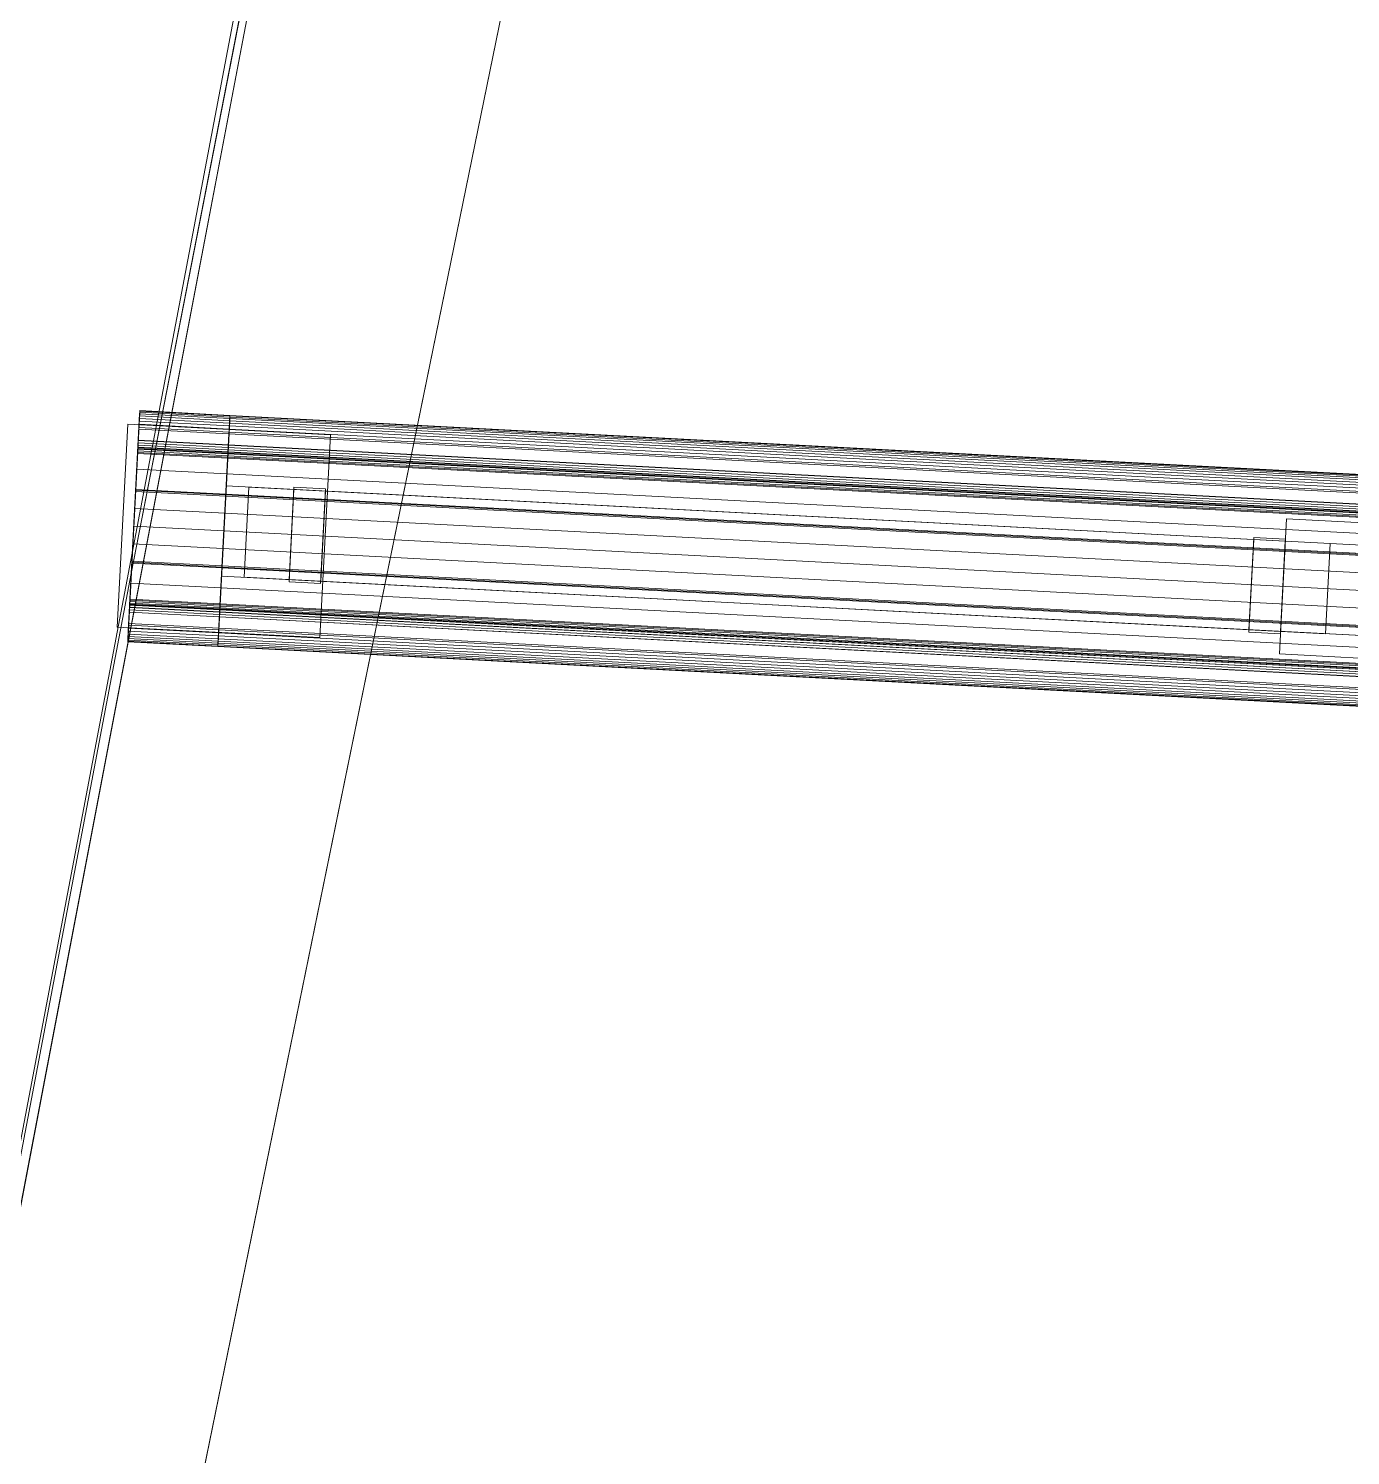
# Model space of a CAD drawing. Header units: millimetres. Extents: x -44060 to 24798, y -14895 to 69768.
# Drawn here: x -21866 to -18937, y 32530 to 35692 of the extents above; entities that cross this region are included whole.
import ezdxf

# ---------------------------------------------------------------- set-up
doc = ezdxf.new("R2010")
doc.units = ezdxf.units.MM
doc.header["$MEASUREMENT"] = 0
doc.layers.add('New_Interior - Stair & Railing', color=7, linetype='Continuous')
doc.layers.add('New_Structural - Bearing', color=7, linetype='Continuous')

# ---------------------------------------------------------------- blocks, each defined once
blk = doc.blocks.new('Railing Handrail End_439D31B7-CDC0-4F6E-B9F2-8C6BB5136D29')
at = {"layer": 'New_Interior - Stair & Railing', "lineweight": 0}
mesh = blk.add_polyface(dxfattribs=at)
corners = [(-21441.9, 34417.4, 1650), (-21441.9, 34417.4, 1650.1), (-21641.7, 34427.8, 1650.1), (-21641.7, 34427.9, 1650), (-21442.1, 34415.2, 1655), (-21641.8, 34425.6, 1655), (-21442.2, 34412.1, 1659.4), (-21641.9, 34422.5, 1659.4), (-21442.4, 34408.3, 1663.2), (-21642.1, 34418.8, 1663.2), (-21442.6, 34404, 1666.3), (-21642.4, 34414.4, 1666.3), (-21442.9, 34399.1, 1668.6), (-21642.6, 34409.6, 1668.6), (-21443.2, 34393.9, 1670), (-21642.9, 34404.4, 1670), (-21443.4, 34388.6, 1670.5), (-21643.2, 34399, 1670.5), (-21443.5, 34388.5, 1670.5), (-21643.2, 34398.9, 1670.5), (-21444.8, 34363.6, 1670.5), (-21644.5, 34374.1, 1670.5), (-21444.9, 34360.1, 1670.7), (-21644.7, 34370.5, 1670.7), (-21445.3, 34353, 1671.9), (-21645, 34363.5, 1671.9), (-21445.7, 34346.3, 1674.4), (-21645.4, 34356.7, 1674.4), (-21446, 34340.1, 1678), (-21645.7, 34350.6, 1678), (-21446.3, 34334.6, 1682.6), (-21646, 34345.1, 1682.6), (-21446.5, 34330, 1688), (-21646.2, 34340.5, 1688), (-21446.7, 34326.5, 1694.2), (-21646.4, 34336.9, 1694.2), (-21446.8, 34324, 1701), (-21646.6, 34334.5, 1701), (-21446.9, 34322.8, 1708), (-21646.6, 34333.2, 1708), (-21446.9, 34322.8, 1715.2), (-21646.6, 34333.2, 1715.2), (-21446.8, 34324, 1722.2), (-21646.6, 34334.5, 1722.2), (-21446.7, 34326.5, 1729), (-21646.4, 34336.9, 1729), (-21446.5, 34330, 1735.1), (-21646.2, 34340.5, 1735.1), (-21446.3, 34334.6, 1740.6), (-21646, 34345.1, 1740.6), (-21446, 34340.1, 1745.2), (-21645.7, 34350.6, 1745.2), (-21445.7, 34346.3, 1748.8), (-21645.4, 34356.7, 1748.8), (-21445.3, 34353, 1751.3), (-21645, 34363.5, 1751.3), (-21444.9, 34360.1, 1752.5), (-21644.7, 34370.5, 1752.5), (-21444.8, 34363.6, 1752.7), (-21644.5, 34374.1, 1752.7), (-21442.9, 34399.5, 1752.7), (-21642.6, 34410, 1752.7), (-21442.6, 34404.6, 1768.1), (-21642.3, 34415.1, 1768.1), (-21442.5, 34406.4, 1768.1), (-21642.2, 34416.8, 1768.1), (-21440.1, 34452.6, 1772.4), (-21639.8, 34463.1, 1772.4), (-21437.8, 34497.4, 1784.8), (-21637.5, 34507.9, 1784.8), (-21437.7, 34499, 1785.4), (-21637.4, 34509.5, 1785.4), (-21437.5, 34501.8, 1786.4), (-21637.3, 34512.2, 1786.4), (-21435.5, 34539.8, 1796.6), (-21635.3, 34550.2, 1796.6), (-21433.5, 34578.9, 1800), (-21633.2, 34589.4, 1800), (-21431.4, 34618.1, 1796.6), (-21631.2, 34628.5, 1796.6), (-21429.5, 34656.1, 1786.4), (-21629.2, 34666.5, 1786.4), (-21429.3, 34658.8, 1785.4), (-21629, 34669.2, 1785.4), (-21429.2, 34660.4, 1784.8), (-21629, 34670.9, 1784.8), (-21426.9, 34705.2, 1772.4), (-21626.6, 34715.7, 1772.4), (-21424.5, 34751.5, 1768.1), (-21624.2, 34761.9, 1768.1), (-21424.4, 34753.2, 1768.1), (-21624.1, 34763.6, 1768.1), (-21424.1, 34758.3, 1752.7), (-21623.8, 34768.8, 1752.7), (-21422.2, 34794.2, 1752.7), (-21622, 34804.7, 1752.7), (-21422, 34797.8, 1752.5), (-21621.8, 34808.2, 1752.5), (-21421.7, 34804.8, 1751.3), (-21621.4, 34815.3, 1751.3), (-21421.3, 34811.5, 1748.8), (-21621.1, 34822, 1748.8), (-21421, 34817.7, 1745.2), (-21620.7, 34828.2, 1745.2), (-21420.7, 34823.2, 1740.6), (-21620.4, 34833.7, 1740.6), (-21420.5, 34827.8, 1735.1), (-21620.2, 34838.2, 1735.1), (-21420.3, 34831.4, 1729), (-21620, 34841.8, 1729), (-21420.2, 34833.8, 1722.2), (-21619.9, 34844.3, 1722.2), (-21420.1, 34835.1, 1715.2), (-21619.8, 34845.5, 1715.2), (-21420.1, 34835.1, 1708), (-21619.8, 34845.5, 1708), (-21420.2, 34833.8, 1701), (-21619.9, 34844.3, 1701), (-21420.3, 34831.4, 1694.2), (-21620, 34841.8, 1694.2), (-21420.5, 34827.8, 1688), (-21620.2, 34838.2, 1688), (-21420.7, 34823.2, 1682.6), (-21620.4, 34833.7, 1682.6), (-21421, 34817.7, 1678), (-21620.7, 34828.2, 1678), (-21421.3, 34811.5, 1674.4), (-21621.1, 34822, 1674.4), (-21421.7, 34804.8, 1671.9), (-21621.4, 34815.3, 1671.9), (-21422, 34797.8, 1670.7), (-21621.8, 34808.2, 1670.7), (-21422.2, 34794.2, 1670.5), (-21622, 34804.7, 1670.5), (-21423.5, 34769.4, 1670.5), (-21623.3, 34779.8, 1670.5), (-21423.5, 34769.2, 1670.5), (-21623.3, 34779.7, 1670.5), (-21423.8, 34763.9, 1670), (-21623.5, 34774.4, 1670), (-21424.1, 34758.7, 1668.6), (-21623.8, 34769.2, 1668.6), (-21424.3, 34753.9, 1666.3), (-21624.1, 34764.3, 1666.3), (-21424.6, 34749.5, 1663.2), (-21624.3, 34760, 1663.2), (-21424.8, 34745.7, 1659.4), (-21624.5, 34756.2, 1659.4), (-21424.9, 34742.7, 1655), (-21624.7, 34753.1, 1655), (-21425, 34740.4, 1650.1), (-21624.8, 34750.9, 1650.1), (-21425, 34740.4, 1650), (-21624.8, 34750.8, 1650)]
mesh.append_faces([[corners[k] for k in face] for face in [(0, 1, 2, 3), (1, 4, 5, 2), (4, 6, 7, 5), (6, 8, 9, 7), (8, 10, 11, 9), (10, 12, 13, 11), (12, 14, 15, 13), (14, 16, 17, 15), (16, 18, 19, 17), (18, 20, 21, 19), (20, 22, 23, 21), (22, 24, 25, 23), (24, 26, 27, 25), (26, 28, 29, 27), (28, 30, 31, 29), (30, 32, 33, 31), (32, 34, 35, 33), (34, 36, 37, 35), (36, 38, 39, 37), (38, 40, 41, 39), (40, 42, 43, 41), (42, 44, 45, 43), (44, 46, 47, 45), (46, 48, 49, 47), (48, 50, 51, 49), (50, 52, 53, 51), (52, 54, 55, 53), (54, 56, 57, 55), (56, 58, 59, 57), (58, 60, 61, 59), (60, 62, 63, 61), (62, 64, 65, 63), (64, 66, 67, 65), (66, 68, 69, 67), (68, 70, 71, 69), (70, 72, 73, 71), (72, 74, 75, 73), (74, 76, 77, 75), (76, 78, 79, 77), (78, 80, 81, 79), (80, 82, 83, 81), (82, 84, 85, 83), (84, 86, 87, 85), (86, 88, 89, 87), (88, 90, 91, 89), (90, 92, 93, 91), (92, 94, 95, 93), (94, 96, 97, 95), (96, 98, 99, 97), (98, 100, 101, 99), (100, 102, 103, 101), (102, 104, 105, 103), (104, 106, 107, 105), (106, 108, 109, 107), (108, 110, 111, 109), (110, 112, 113, 111), (112, 114, 115, 113), (114, 116, 117, 115), (116, 118, 119, 117), (118, 120, 121, 119), (120, 122, 123, 121), (122, 124, 125, 123), (124, 126, 127, 125), (126, 128, 129, 127), (128, 130, 131, 129), (130, 132, 133, 131), (132, 134, 135, 133), (134, 136, 137, 135), (136, 138, 139, 137), (138, 140, 141, 139), (140, 142, 143, 141), (142, 144, 145, 143), (144, 146, 147, 145), (146, 148, 149, 147), (148, 150, 151, 149), (150, 152, 153, 151), (152, 0, 3, 153)]], dxfattribs={"color": 25})
mesh.append_faces([[corners[k] for k in face] for face in [(152, 1, 0), (3, 151, 153)]], dxfattribs={"vtx0": -1, "color": 25})
mesh.append_faces([[corners[k] for k in face] for face in [(84, 80, 72), (84, 72, 68), (136, 132, 22), (69, 73, 81), (69, 81, 85), (17, 21, 131)]], dxfattribs={"vtx0": -1, "vtx1": -1, "vtx2": -1, "color": 25})
mesh.append_faces([[corners[k] for k in face] for face in [(80, 74, 72), (86, 68, 66), (88, 66, 64), (90, 64, 62), (92, 62, 60), (96, 60, 58), (96, 58, 56), (98, 56, 54), (100, 54, 52), (102, 52, 50), (104, 50, 48), (106, 48, 46), (108, 46, 44), (110, 44, 42), (112, 42, 40), (114, 40, 38), (116, 38, 36), (118, 36, 34), (120, 34, 32), (122, 32, 30), (124, 30, 28), (126, 28, 26), (128, 26, 24), (130, 24, 22), (136, 22, 20), (138, 16, 14), (140, 14, 12), (142, 12, 10), (144, 10, 8), (146, 8, 6), (148, 6, 4), (150, 4, 1), (73, 79, 81), (67, 85, 87), (65, 87, 89), (63, 89, 91), (61, 91, 93), (57, 93, 95), (57, 95, 97), (55, 97, 99), (53, 99, 101), (51, 101, 103), (49, 103, 105), (47, 105, 107), (45, 107, 109), (43, 109, 111), (41, 111, 113), (39, 113, 115), (37, 115, 117), (35, 117, 119), (33, 119, 121), (31, 121, 123), (29, 123, 125), (27, 125, 127), (25, 127, 129), (23, 129, 131), (17, 131, 133), (15, 137, 139), (13, 139, 141), (11, 141, 143), (9, 143, 145), (7, 145, 147), (5, 147, 149), (2, 149, 151)]], dxfattribs={"vtx0": -1, "vtx2": -1, "color": 25})
mesh.append_faces([[corners[k] for k in face] for face in [(80, 78, 74), (86, 84, 68), (88, 86, 66), (90, 88, 64), (92, 90, 62), (96, 94, 60), (98, 96, 56), (100, 98, 54), (102, 100, 52), (104, 102, 50), (106, 104, 48), (108, 106, 46), (110, 108, 44), (112, 110, 42), (114, 112, 40), (116, 114, 38), (118, 116, 36), (120, 118, 34), (122, 120, 32), (124, 122, 30), (126, 124, 28), (128, 126, 26), (130, 128, 24), (132, 130, 22), (138, 136, 16), (140, 138, 14), (142, 140, 12), (144, 142, 10), (146, 144, 8), (148, 146, 6), (150, 148, 4), (152, 150, 1), (73, 75, 79), (67, 69, 85), (65, 67, 87), (63, 65, 89), (61, 63, 91), (57, 59, 93), (55, 57, 97), (53, 55, 99), (51, 53, 101), (49, 51, 103), (47, 49, 105), (45, 47, 107), (43, 45, 109), (41, 43, 111), (39, 41, 113), (37, 39, 115), (35, 37, 117), (33, 35, 119), (31, 33, 121), (29, 31, 123), (27, 29, 125), (25, 27, 127), (23, 25, 129), (21, 23, 131), (15, 17, 137), (13, 15, 139), (11, 13, 141), (9, 11, 143), (7, 9, 145), (5, 7, 147), (2, 5, 149), (3, 2, 151)]], dxfattribs={"vtx1": -1, "vtx2": -1, "color": 25})
mesh.append_faces([[corners[k] for k in face] for face in [(78, 76, 74), (75, 77, 79)]], dxfattribs={"vtx2": -1, "color": 25})
blk = doc.blocks.new('Railing Rail_E3966A66-3432-4313-8F60-9E9F90EBDA27')
at = {"layer": 'New_Interior - Stair & Railing', "lineweight": 0}
mesh = blk.add_polyface(dxfattribs=at)
corners = [(-21438.7, 34479.1, -50), (-21438.7, 34479.1, -550), (3623, 33168.2, -550), (3623, 33168.2, -50), (-21428.3, 34678.8, -550), (3823, 33358, -550), (-21428.3, 34678.8, -50), (3823, 33358, -50)]
mesh.append_faces([[corners[k] for k in face] for face in [(0, 1, 2, 3), (1, 4, 5, 2), (4, 6, 7, 5), (6, 0, 3, 7), (0, 6, 4, 1), (3, 2, 5, 7)]], dxfattribs={"color": 253})
blk = doc.blocks.new('Railing Handrail_AF35BFFC-36CC-462B-881B-EA6217E4EFFB')
at = {"layer": 'New_Interior - Stair & Railing', "lineweight": 0}
mesh = blk.add_polyface(dxfattribs=at)
corners = [(-21425, 34740.4, 1650), (-21425, 34740.4, 1650.1), (3884.8, 33416.6, 1650.1), (3884.7, 33416.6, 1650), (-21424.9, 34742.7, 1655), (3887, 33418.7, 1655), (-21424.8, 34745.7, 1659.4), (3890.1, 33421.6, 1659.4), (-21424.6, 34749.5, 1663.2), (3893.8, 33425.2, 1663.2), (-21424.3, 34753.9, 1666.3), (3898.2, 33429.4, 1666.3), (-21424.1, 34758.7, 1668.6), (3903.1, 33434, 1668.6), (-21423.8, 34763.9, 1670), (3908.3, 33438.9, 1670), (-21423.5, 34769.2, 1670.5), (3913.6, 33444, 1670.5), (-21423.5, 34769.4, 1670.5), (3913.7, 33444.1, 1670.5), (-21422.2, 34794.2, 1670.5), (3938.6, 33467.7, 1670.5), (-21422, 34797.8, 1670.7), (3942.2, 33471.1, 1670.7), (-21421.7, 34804.8, 1671.9), (3949.2, 33477.8, 1671.9), (-21421.3, 34811.5, 1674.4), (3956, 33484.2, 1674.4), (-21421, 34817.7, 1678), (3962.2, 33490.1, 1678), (-21420.7, 34823.2, 1682.6), (3967.6, 33495.3, 1682.6), (-21420.5, 34827.8, 1688), (3972.2, 33499.6, 1688), (-21420.3, 34831.4, 1694.2), (3975.8, 33503, 1694.2), (-21420.2, 34833.8, 1701), (3978.3, 33505.4, 1701), (-21420.1, 34835.1, 1708), (3979.5, 33506.5, 1708), (-21420.1, 34835.1, 1715.2), (3979.5, 33506.5, 1715.2), (-21420.2, 34833.8, 1722.2), (3978.3, 33505.4, 1722.2), (-21420.3, 34831.4, 1729), (3975.8, 33503, 1729), (-21420.5, 34827.8, 1735.1), (3972.2, 33499.6, 1735.1), (-21420.7, 34823.2, 1740.6), (3967.6, 33495.3, 1740.6), (-21421, 34817.7, 1745.2), (3962.2, 33490.1, 1745.2), (-21421.3, 34811.5, 1748.8), (3956, 33484.2, 1748.8), (-21421.7, 34804.8, 1751.3), (3949.2, 33477.8, 1751.3), (-21422, 34797.8, 1752.5), (3942.2, 33471.1, 1752.5), (-21422.2, 34794.2, 1752.7), (3938.6, 33467.7, 1752.7), (-21424.1, 34758.3, 1752.7), (3902.7, 33433.6, 1752.7), (-21424.4, 34753.2, 1768.1), (3897.5, 33428.7, 1768.1), (-21424.5, 34751.5, 1768.1), (3895.8, 33427.1, 1768.1), (-21426.9, 34705.2, 1772.4), (3849.5, 33383.1, 1772.4), (-21429.2, 34660.4, 1784.8), (3804.6, 33340.6, 1784.8), (-21429.3, 34658.8, 1785.4), (3803, 33339, 1785.4), (-21429.5, 34656.1, 1786.4), (3800.3, 33336.4, 1786.4), (-21431.4, 34618.1, 1796.6), (3762.2, 33300.3, 1796.6), (-21433.5, 34578.9, 1800), (3723, 33263.1, 1800), (-21435.5, 34539.8, 1796.6), (3683.8, 33225.9, 1796.6), (-21437.5, 34501.8, 1786.4), (3645.8, 33189.8, 1786.4), (-21437.7, 34499, 1785.4), (3643, 33187.2, 1785.4), (-21437.8, 34497.4, 1784.8), (3641.4, 33185.7, 1784.8), (-21440.1, 34452.6, 1772.4), (3596.6, 33143.1, 1772.4), (-21442.5, 34406.4, 1768.1), (3550.2, 33099.1, 1768.1), (-21442.6, 34404.6, 1768.1), (3548.5, 33097.5, 1768.1), (-21442.9, 34399.5, 1752.7), (3543.4, 33092.6, 1752.7), (-21444.8, 34363.6, 1752.7), (3507.4, 33058.5, 1752.7), (-21444.9, 34360.1, 1752.5), (3503.9, 33055.1, 1752.5), (-21445.3, 34353, 1751.3), (3496.8, 33048.4, 1751.3), (-21445.7, 34346.3, 1748.8), (3490.1, 33042, 1748.8), (-21446, 34340.1, 1745.2), (3483.9, 33036.2, 1745.2), (-21446.3, 34334.6, 1740.6), (3478.4, 33030.9, 1740.6), (-21446.5, 34330, 1735.1), (3473.8, 33026.6, 1735.1), (-21446.7, 34326.5, 1729), (3470.2, 33023.2, 1729), (-21446.8, 34324, 1722.2), (3467.8, 33020.9, 1722.2), (-21446.9, 34322.8, 1715.2), (3466.5, 33019.7, 1715.2), (-21446.9, 34322.8, 1708), (3466.5, 33019.7, 1708), (-21446.8, 34324, 1701), (3467.8, 33020.9, 1701), (-21446.7, 34326.5, 1694.2), (3470.2, 33023.2, 1694.2), (-21446.5, 34330, 1688), (3473.8, 33026.6, 1688), (-21446.3, 34334.6, 1682.6), (3478.4, 33030.9, 1682.6), (-21446, 34340.1, 1678), (3483.9, 33036.2, 1678), (-21445.7, 34346.3, 1674.4), (3490.1, 33042, 1674.4), (-21445.3, 34353, 1671.9), (3496.8, 33048.4, 1671.9), (-21444.9, 34360.1, 1670.7), (3503.9, 33055.1, 1670.7), (-21444.8, 34363.6, 1670.5), (3507.4, 33058.5, 1670.5), (-21443.5, 34388.5, 1670.5), (3532.3, 33082.1, 1670.5), (-21443.4, 34388.6, 1670.5), (3532.4, 33082.2, 1670.5), (-21443.2, 34393.9, 1670), (3537.8, 33087.3, 1670), (-21442.9, 34399.1, 1668.6), (3543, 33092.2, 1668.6), (-21442.6, 34404, 1666.3), (3547.8, 33096.8, 1666.3), (-21442.4, 34408.3, 1663.2), (3552.2, 33101, 1663.2), (-21442.2, 34412.1, 1659.4), (3556, 33104.6, 1659.4), (-21442.1, 34415.2, 1655), (3559, 33107.5, 1655), (-21441.9, 34417.4, 1650.1), (3561.3, 33109.6, 1650.1), (-21441.9, 34417.4, 1650), (3561.3, 33109.7, 1650)]
mesh.append_faces([[corners[k] for k in face] for face in [(0, 1, 2, 3), (1, 4, 5, 2), (4, 6, 7, 5), (6, 8, 9, 7), (8, 10, 11, 9), (10, 12, 13, 11), (12, 14, 15, 13), (14, 16, 17, 15), (16, 18, 19, 17), (18, 20, 21, 19), (20, 22, 23, 21), (22, 24, 25, 23), (24, 26, 27, 25), (26, 28, 29, 27), (28, 30, 31, 29), (30, 32, 33, 31), (32, 34, 35, 33), (34, 36, 37, 35), (36, 38, 39, 37), (38, 40, 41, 39), (40, 42, 43, 41), (42, 44, 45, 43), (44, 46, 47, 45), (46, 48, 49, 47), (48, 50, 51, 49), (50, 52, 53, 51), (52, 54, 55, 53), (54, 56, 57, 55), (56, 58, 59, 57), (58, 60, 61, 59), (60, 62, 63, 61), (62, 64, 65, 63), (64, 66, 67, 65), (66, 68, 69, 67), (68, 70, 71, 69), (70, 72, 73, 71), (72, 74, 75, 73), (74, 76, 77, 75), (76, 78, 79, 77), (78, 80, 81, 79), (80, 82, 83, 81), (82, 84, 85, 83), (84, 86, 87, 85), (86, 88, 89, 87), (88, 90, 91, 89), (90, 92, 93, 91), (92, 94, 95, 93), (94, 96, 97, 95), (96, 98, 99, 97), (98, 100, 101, 99), (100, 102, 103, 101), (102, 104, 105, 103), (104, 106, 107, 105), (106, 108, 109, 107), (108, 110, 111, 109), (110, 112, 113, 111), (112, 114, 115, 113), (114, 116, 117, 115), (116, 118, 119, 117), (118, 120, 121, 119), (120, 122, 123, 121), (122, 124, 125, 123), (124, 126, 127, 125), (126, 128, 129, 127), (128, 130, 131, 129), (130, 132, 133, 131), (132, 134, 135, 133), (134, 136, 137, 135), (136, 138, 139, 137), (138, 140, 141, 139), (140, 142, 143, 141), (142, 144, 145, 143), (144, 146, 147, 145), (146, 148, 149, 147), (148, 150, 151, 149), (150, 152, 153, 151), (152, 0, 3, 153)]], dxfattribs={"color": 25})
mesh.append_faces([[corners[k] for k in face] for face in [(152, 1, 0), (3, 151, 153)]], dxfattribs={"vtx0": -1, "color": 25})
mesh.append_faces([[corners[k] for k in face] for face in [(84, 80, 72), (84, 72, 68), (136, 132, 22), (69, 73, 81), (69, 81, 85), (15, 19, 137)]], dxfattribs={"vtx0": -1, "vtx1": -1, "vtx2": -1, "color": 25})
mesh.append_faces([[corners[k] for k in face] for face in [(80, 74, 72), (86, 68, 66), (88, 66, 64), (90, 64, 62), (92, 62, 60), (96, 60, 58), (96, 58, 56), (98, 56, 54), (100, 54, 52), (102, 52, 50), (104, 50, 48), (106, 48, 46), (108, 46, 44), (110, 44, 42), (112, 42, 40), (114, 40, 38), (116, 38, 36), (118, 36, 34), (120, 34, 32), (122, 32, 30), (124, 30, 28), (126, 28, 26), (128, 26, 24), (130, 24, 22), (136, 22, 20), (138, 16, 14), (140, 14, 12), (142, 12, 10), (144, 10, 8), (146, 8, 6), (148, 6, 4), (150, 4, 1), (73, 79, 81), (67, 85, 87), (65, 87, 89), (61, 89, 91), (61, 91, 93), (57, 93, 95), (57, 95, 97), (55, 97, 99), (53, 99, 101), (51, 101, 103), (49, 103, 105), (47, 105, 107), (45, 107, 109), (43, 109, 111), (41, 111, 113), (39, 113, 115), (37, 115, 117), (35, 117, 119), (33, 119, 121), (31, 121, 123), (29, 123, 125), (27, 125, 127), (25, 127, 129), (23, 129, 131), (19, 131, 133), (15, 137, 139), (13, 139, 141), (11, 141, 143), (9, 143, 145), (7, 145, 147), (5, 147, 149), (2, 149, 151)]], dxfattribs={"vtx0": -1, "vtx2": -1, "color": 25})
mesh.append_faces([[corners[k] for k in face] for face in [(80, 78, 74), (86, 84, 68), (88, 86, 66), (90, 88, 64), (92, 90, 62), (96, 94, 60), (98, 96, 56), (100, 98, 54), (102, 100, 52), (104, 102, 50), (106, 104, 48), (108, 106, 46), (110, 108, 44), (112, 110, 42), (114, 112, 40), (116, 114, 38), (118, 116, 36), (120, 118, 34), (122, 120, 32), (124, 122, 30), (126, 124, 28), (128, 126, 26), (130, 128, 24), (132, 130, 22), (138, 136, 16), (140, 138, 14), (142, 140, 12), (144, 142, 10), (146, 144, 8), (148, 146, 6), (150, 148, 4), (152, 150, 1), (73, 75, 79), (67, 69, 85), (65, 67, 87), (61, 63, 89), (57, 59, 93), (55, 57, 97), (53, 55, 99), (51, 53, 101), (49, 51, 103), (47, 49, 105), (45, 47, 107), (43, 45, 109), (41, 43, 111), (39, 41, 113), (37, 39, 115), (35, 37, 117), (33, 35, 119), (31, 33, 121), (29, 31, 123), (27, 29, 125), (25, 27, 127), (23, 25, 129), (21, 23, 131), (19, 21, 131), (13, 15, 139), (11, 13, 141), (9, 11, 143), (7, 9, 145), (5, 7, 147), (2, 5, 149), (3, 2, 151)]], dxfattribs={"vtx1": -1, "vtx2": -1, "color": 25})
mesh.append_faces([[corners[k] for k in face] for face in [(78, 76, 74), (75, 77, 79)]], dxfattribs={"vtx2": -1, "color": 25})
blk = doc.blocks.new('Railing Inner Post_8E4D8C47-4F98-4DB7-8AD2-9BFB796A57A2')
at = {"layer": 'New_Interior - Stair & Railing', "lineweight": 0}
mesh = blk.add_polyface(dxfattribs=at)
corners = [(-18794.9, 34290.7, -500), (-18779.3, 34590.3, -500), (-18779.3, 34590.3, 1680), (-18794.9, 34290.7, 1680), (-19078.9, 34606, -500), (-19078.9, 34606, 1680), (-19094.5, 34306.4, -500), (-19094.5, 34306.4, 1680)]
mesh.append_faces([[corners[k] for k in face] for face in [(0, 1, 2, 3), (1, 4, 5, 2), (4, 6, 7, 5), (6, 0, 3, 7), (0, 6, 4, 1), (3, 2, 5, 7)]], dxfattribs={"color": 253})
blk = doc.blocks.new('Railing Panel_F957599F-04F0-4F31-ADAF-8A38318C8C98')
at = {"layer": 'New_Interior - Stair & Railing', "lineweight": 0}
mesh = blk.add_polyface(dxfattribs=at)
corners = [(-18981.6, 34550.8, -50), (-21378.3, 34676.2, -50), (-21378.3, 34676.2, 1700), (-18981.6, 34550.8, 1700), (-21388.8, 34476.4, -50), (-18992.1, 34351.1, -50), (-21388.8, 34476.4, 1700), (-18992.1, 34351.1, 1700)]
mesh.append_faces([[corners[k] for k in face] for face in [(0, 1, 2, 3), (4, 1, 0, 5), (6, 2, 1, 4), (3, 2, 6, 7), (0, 3, 7, 5), (6, 4, 5, 7)]], dxfattribs={"color": 253})
mesh = blk.add_polyface(dxfattribs=at)
corners = [(-21278.2, 34675.9, -275), (-21208.3, 34672.3, -275), (-21219.3, 34462.6, -275), (-21289.2, 34466.2, -275), (-21219.3, 34462.6, -30), (-21289.2, 34466.2, -30), (-21219, 34467.6, -30), (-21288.9, 34471.2, -30), (-21219, 34467.6, -50), (-21288.9, 34471.2, -50), (-21208.6, 34667.3, -50), (-21278.5, 34670.9, -50), (-21208.6, 34667.3, -30), (-21278.5, 34670.9, -30), (-21208.3, 34672.3, -30), (-21278.2, 34675.9, -30)]
mesh.append_faces([[corners[k] for k in face] for face in [(0, 1, 2, 3), (3, 2, 4, 5), (5, 4, 6, 7), (7, 6, 8, 9), (9, 8, 10, 11), (11, 10, 12, 13), (13, 12, 14, 15), (15, 14, 1, 0)]], dxfattribs={"color": 254})
mesh.append_faces([[corners[k] for k in face] for face in [(3, 9, 0), (0, 11, 15), (1, 10, 2), (2, 8, 4)]], dxfattribs={"vtx0": -1, "vtx1": -1, "color": 254})
mesh.append_faces([[corners[k] for k in face] for face in [(0, 9, 11), (2, 10, 8)]], dxfattribs={"vtx0": -1, "vtx2": -1, "color": 254})
mesh.append_faces([[corners[k] for k in face] for face in [(3, 5, 9), (1, 14, 10)]], dxfattribs={"vtx1": -1, "vtx2": -1, "color": 254})
mesh.append_faces([[corners[k] for k in face] for face in [(5, 7, 9), (11, 13, 15), (14, 12, 10), (8, 6, 4)]], dxfattribs={"vtx2": -1, "color": 254})
mesh = blk.add_polyface(dxfattribs=at)
corners = [(-21208.3, 34672.3, 1705), (-21278.2, 34675.9, 1705), (-21289.2, 34466.2, 1705), (-21219.3, 34462.6, 1705), (-21289.2, 34466.2, 1680), (-21219.3, 34462.6, 1680), (-21288.9, 34471.2, 1680), (-21219, 34467.6, 1680), (-21288.9, 34471.2, 1700), (-21219, 34467.6, 1700), (-21278.5, 34670.9, 1700), (-21208.6, 34667.3, 1700), (-21278.5, 34670.9, 1680), (-21208.6, 34667.3, 1680), (-21278.2, 34675.9, 1680), (-21208.3, 34672.3, 1680)]
mesh.append_faces([[corners[k] for k in face] for face in [(0, 1, 2, 3), (3, 2, 4, 5), (5, 4, 6, 7), (7, 6, 8, 9), (9, 8, 10, 11), (11, 10, 12, 13), (13, 12, 14, 15), (15, 14, 1, 0)]], dxfattribs={"color": 254})
mesh.append_faces([[corners[k] for k in face] for face in [(15, 11, 13), (4, 8, 6)]], dxfattribs={"vtx0": -1, "color": 254})
mesh.append_faces([[corners[k] for k in face] for face in [(5, 9, 3), (14, 10, 1)]], dxfattribs={"vtx0": -1, "vtx1": -1, "color": 254})
mesh.append_faces([[corners[k] for k in face] for face in [(9, 0, 3), (10, 2, 1)]], dxfattribs={"vtx0": -1, "vtx2": -1, "color": 254})
mesh.append_faces([[corners[k] for k in face] for face in [(7, 9, 5), (12, 10, 14)]], dxfattribs={"vtx1": -1, "color": 254})
mesh.append_faces([[corners[k] for k in face] for face in [(9, 11, 0), (15, 0, 11), (10, 8, 2), (4, 2, 8)]], dxfattribs={"vtx1": -1, "vtx2": -1, "color": 254})
mesh = blk.add_polyface(dxfattribs=at)
corners = [(-19151.1, 34564.7, -275), (-19081.2, 34561, -275), (-19092.2, 34351.3, -275), (-19162.1, 34355, -275), (-19092.2, 34351.3, -30), (-19162.1, 34355, -30), (-19091.9, 34356.3, -30), (-19161.8, 34360, -30), (-19091.9, 34356.3, -50), (-19161.8, 34360, -50), (-19081.5, 34556, -50), (-19151.4, 34559.7, -50), (-19081.5, 34556, -30), (-19151.4, 34559.7, -30), (-19081.2, 34561, -30), (-19151.1, 34564.7, -30)]
mesh.append_faces([[corners[k] for k in face] for face in [(0, 1, 2, 3), (3, 2, 4, 5), (5, 4, 6, 7), (7, 6, 8, 9), (9, 8, 10, 11), (11, 10, 12, 13), (13, 12, 14, 15), (15, 14, 1, 0)]], dxfattribs={"color": 254})
mesh.append_faces([[corners[k] for k in face] for face in [(3, 9, 0), (0, 11, 15), (1, 10, 2), (2, 8, 4)]], dxfattribs={"vtx0": -1, "vtx1": -1, "color": 254})
mesh.append_faces([[corners[k] for k in face] for face in [(0, 9, 11), (2, 10, 8)]], dxfattribs={"vtx0": -1, "vtx2": -1, "color": 254})
mesh.append_faces([[corners[k] for k in face] for face in [(3, 5, 9), (1, 14, 10)]], dxfattribs={"vtx1": -1, "vtx2": -1, "color": 254})
mesh.append_faces([[corners[k] for k in face] for face in [(5, 7, 9), (11, 13, 15), (14, 12, 10), (8, 6, 4)]], dxfattribs={"vtx2": -1, "color": 254})
mesh = blk.add_polyface(dxfattribs=at)
corners = [(-19081.2, 34561, 1705), (-19151.1, 34564.7, 1705), (-19162.1, 34355, 1705), (-19092.2, 34351.3, 1705), (-19162.1, 34355, 1680), (-19092.2, 34351.3, 1680), (-19161.8, 34360, 1680), (-19091.9, 34356.3, 1680), (-19161.8, 34360, 1700), (-19091.9, 34356.3, 1700), (-19151.4, 34559.7, 1700), (-19081.5, 34556, 1700), (-19151.4, 34559.7, 1680), (-19081.5, 34556, 1680), (-19151.1, 34564.7, 1680), (-19081.2, 34561, 1680)]
mesh.append_faces([[corners[k] for k in face] for face in [(0, 1, 2, 3), (3, 2, 4, 5), (5, 4, 6, 7), (7, 6, 8, 9), (9, 8, 10, 11), (11, 10, 12, 13), (13, 12, 14, 15), (15, 14, 1, 0)]], dxfattribs={"color": 254})
mesh.append_faces([[corners[k] for k in face] for face in [(15, 11, 13), (4, 8, 6)]], dxfattribs={"vtx0": -1, "color": 254})
mesh.append_faces([[corners[k] for k in face] for face in [(5, 9, 3), (14, 10, 1)]], dxfattribs={"vtx0": -1, "vtx1": -1, "color": 254})
mesh.append_faces([[corners[k] for k in face] for face in [(9, 0, 3), (10, 2, 1)]], dxfattribs={"vtx0": -1, "vtx2": -1, "color": 254})
mesh.append_faces([[corners[k] for k in face] for face in [(7, 9, 5), (12, 10, 14)]], dxfattribs={"vtx1": -1, "color": 254})
mesh.append_faces([[corners[k] for k in face] for face in [(9, 11, 0), (15, 0, 11), (10, 8, 2), (4, 2, 8)]], dxfattribs={"vtx1": -1, "vtx2": -1, "color": 254})
blk = doc.blocks.new('Railing Post_8E0A174F-C69E-4750-B733-1A8B34D62F96')
at = {"layer": 'New_Interior - Stair & Railing', "lineweight": 0}
mesh = blk.add_polyface(dxfattribs=at)
corners = [(-21220.6, 34342.5, -500), (-21197, 34791.9, -500), (-21197, 34791.9, 1700), (-21220.6, 34342.5, 1700), (-21646.4, 34815.4, -500), (-21646.4, 34815.4, 1700), (-21669.9, 34366, -500), (-21669.9, 34366, 1700)]
mesh.append_faces([[corners[k] for k in face] for face in [(0, 1, 2, 3), (1, 4, 5, 2), (4, 6, 7, 5), (6, 0, 3, 7), (0, 6, 4, 1), (3, 2, 5, 7)]], dxfattribs={"color": 253})
blk = doc.blocks.new('Slab_83B855EC-B76B-4A7E-BCF3-BC9AFBA45662', base_point=(-29104.8, -4769.8))
at = {"layer": 'New_Structural - Bearing', "lineweight": 0}
mesh = blk.add_polyface(dxfattribs=at)
corners = [(-20605.5, 39789.2, -500), (-21638.7, 34484.6, -500), (-29104.8, -4769.8, -500), (24620.7, -7694.9, -500), (21672.1, 17200, -500), (19277.5, 37812, -500), (18049.4, 47758.9, -500), (15002.4, 62325.7, -500), (-14933.8, 64480.3, -500), (-16108.5, 63365.1, -500), (8652.4, 7136.8, -500), (8652.4, 16136.8, -500), (4002.4, 16136.8, -500), (4005.6, 25786.8, -500), (10652.4, 25786.8, -500), (10652.4, 24786.8, -500), (12702.4, 24786.8, -500), (12702.4, 25786.8, -500), (14402.4, 25786.8, -500), (14402.4, 23236.8, -500), (17652.4, 23236.8, -500), (17652.4, 7136.8, -500), (-21638.7, 34484.6, -800), (-20605.5, 39789.2, -800), (-29104.8, -4769.8, -800), (24620.7, -7694.9, -800), (21672.1, 17200, -800), (19277.5, 37812, -800), (18049.4, 47758.9, -800), (15002.4, 62325.7, -800), (-14933.8, 64480.3, -800), (-16108.5, 63365.1, -800), (8652.4, 16136.8, -800), (8652.4, 7136.8, -800), (4002.4, 16136.8, -800), (4005.6, 25786.8, -800), (10652.4, 25786.8, -800), (10652.4, 24786.8, -800), (12702.4, 24786.8, -800), (12702.4, 25786.8, -800), (14402.4, 25786.8, -800), (14402.4, 23236.8, -800), (17652.4, 23236.8, -800), (17652.4, 7136.8, -800)]
mesh.append_faces([[corners[k] for k in face] for face in [(22, 1, 0, 23), (24, 2, 1, 22), (3, 2, 24, 25), (4, 3, 25, 26), (27, 5, 4, 26), (28, 6, 5, 27), (29, 7, 6, 28), (30, 8, 7, 29), (31, 9, 8, 30), (23, 0, 9, 31), (32, 11, 10, 33), (34, 12, 11, 32), (35, 13, 12, 34), (36, 14, 13, 35), (37, 15, 14, 36), (38, 16, 15, 37), (39, 17, 16, 38), (40, 18, 17, 39), (41, 19, 18, 40), (20, 19, 41, 42), (21, 20, 42, 43), (33, 10, 21, 43)]], dxfattribs={"color": 25})
mesh.append_faces([[corners[k] for k in face] for face in [(25, 43, 26)]], dxfattribs={"vtx0": -1, "vtx1": -1, "color": 25})
mesh.append_faces([[corners[k] for k in face] for face in [(3, 21, 2)]], dxfattribs={"vtx0": -1, "vtx1": -1, "color": 85})
mesh.append_faces([[corners[k] for k in face] for face in [(24, 30, 34), (24, 34, 33), (39, 36, 30)]], dxfattribs={"vtx0": -1, "vtx1": -1, "vtx2": -1, "color": 25})
mesh.append_faces([[corners[k] for k in face] for face in [(12, 8, 2), (10, 12, 2), (8, 14, 17)]], dxfattribs={"vtx0": -1, "vtx1": -1, "vtx2": -1, "color": 85})
mesh.append_faces([[corners[k] for k in face] for face in [(24, 23, 31), (24, 31, 30), (40, 30, 29), (24, 33, 43), (42, 29, 28), (43, 28, 27), (43, 27, 26)]], dxfattribs={"vtx0": -1, "vtx2": -1, "color": 25})
mesh.append_faces([[corners[k] for k in face] for face in [(8, 12, 13), (8, 13, 14), (14, 16, 17), (8, 17, 18), (7, 18, 19), (7, 19, 20), (6, 20, 21)]], dxfattribs={"vtx0": -1, "vtx2": -1, "color": 85})
mesh.append_faces([[corners[k] for k in face] for face in [(35, 34, 30), (36, 35, 30), (39, 38, 36), (40, 39, 30), (41, 40, 29), (42, 41, 29), (43, 42, 28), (25, 24, 43)]], dxfattribs={"vtx1": -1, "vtx2": -1, "color": 25})
mesh.append_faces([[corners[k] for k in face] for face in [(9, 0, 2), (8, 9, 2), (7, 8, 18), (21, 10, 2), (6, 7, 20), (5, 6, 21), (4, 5, 21), (3, 4, 21)]], dxfattribs={"vtx1": -1, "vtx2": -1, "color": 85})
mesh.append_faces([[corners[k] for k in face] for face in [(24, 22, 23), (34, 32, 33), (38, 37, 36)]], dxfattribs={"vtx2": -1, "color": 25})
mesh.append_faces([[corners[k] for k in face] for face in [(0, 1, 2), (10, 11, 12), (14, 15, 16)]], dxfattribs={"vtx2": -1, "color": 85})
blk = doc.blocks.new('Slab_2782CC57-52F4-4035-AB84-0B2810001DA1', base_point=(-30843.6, -13920.4))
at = {"layer": 'New_Structural - Bearing', "lineweight": 0}
mesh = blk.add_polyface(dxfattribs=at)
corners = [(24176, -14894.5, -500), (24176, -14894.5, -650), (24564.1, -7641.8, -650), (24564.1, -7641.8, -500), (-44059.5, -13686.4, -500), (-44059.5, -13686.4, -650), (-19326.5, 69768.3, -650), (14402.4, 67037.5, -650), (15002.4, 62325.7, -650), (-14933.8, 64480.3, -650), (-16168.1, 63308.6, -650), (-29104.8, -4769.8, -650), (-29104.8, -4769.8, -500), (-16168.1, 63308.6, -500), (-14933.8, 64480.3, -500), (15002.4, 62325.7, -500), (14402.4, 67037.5, -500), (-19326.5, 69768.3, -500)]
mesh.append_faces([[corners[k] for k in face] for face in [(0, 1, 2, 3), (4, 5, 1, 0), (3, 2, 11, 12), (17, 6, 5, 4), (16, 7, 6, 17), (15, 8, 7, 16), (14, 9, 8, 15), (13, 10, 9, 14), (12, 11, 10, 13)]], dxfattribs={"color": 252})
mesh.append_faces([[corners[k] for k in face] for face in [(11, 5, 6), (9, 6, 7), (17, 12, 13), (17, 13, 14), (12, 4, 0)]], dxfattribs={"vtx0": -1, "vtx2": -1, "color": 252})
mesh.append_faces([[corners[k] for k in face] for face in [(8, 9, 7), (2, 1, 11), (15, 16, 14), (3, 12, 0)]], dxfattribs={"vtx1": -1, "color": 252})
mesh.append_faces([[corners[k] for k in face] for face in [(10, 11, 6), (9, 10, 6), (1, 5, 11), (17, 4, 12), (16, 17, 14)]], dxfattribs={"vtx1": -1, "vtx2": -1, "color": 252})

msp = doc.modelspace()

# ---------------------------------------------------------------- block references
at = {"layer": 'New_Interior - Stair & Railing', "linetype": 'Continuous', "lineweight": 0}
for name in ['Railing Handrail End_439D31B7-CDC0-4F6E-B9F2-8C6BB5136D29', 'Railing Post_8E0A174F-C69E-4750-B733-1A8B34D62F96', 'Railing Handrail_AF35BFFC-36CC-462B-881B-EA6217E4EFFB', 'Railing Rail_E3966A66-3432-4313-8F60-9E9F90EBDA27', 'Railing Panel_F957599F-04F0-4F31-ADAF-8A38318C8C98', 'Railing Inner Post_8E4D8C47-4F98-4DB7-8AD2-9BFB796A57A2']:
    msp.add_blockref(name, (0, 0), dxfattribs=at)
at = {"layer": 'New_Structural - Bearing', "color": 123, "linetype": 'Continuous', "lineweight": 20, "true_color": 0x71cebe}
for name, p in [('Slab_2782CC57-52F4-4035-AB84-0B2810001DA1', (-30843.6, -13920.4)), ('Slab_83B855EC-B76B-4A7E-BCF3-BC9AFBA45662', (-29104.8, -4769.8))]:
    msp.add_blockref(name, p, dxfattribs=at)

doc.saveas('drawing.dxf')
